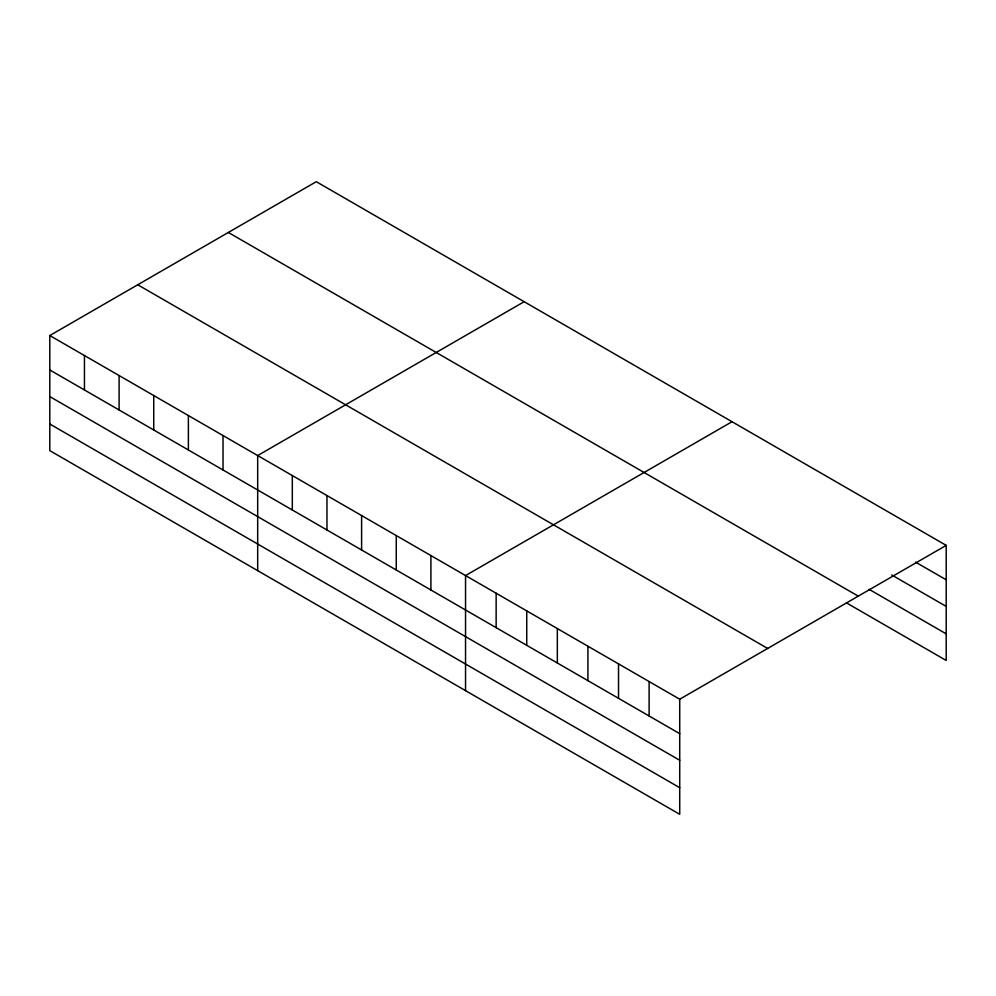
<?xml version="1.0" encoding="UTF-8"?>
<svg xmlns="http://www.w3.org/2000/svg" width="996" height="996" viewBox="0 0 996 996"><rect width="100%" height="100%" fill="white"/><g stroke="black" fill="none" stroke-linecap="round" stroke-linejoin="round"><path stroke-width="1.49" d="M679.72 760.272L679.72 699.217L49.8 335.54L49.8 450.628L679.72 814.305L679.72 760.272L49.8 396.582M846.426 602.854L946.2 660.46L946.2 545.372L316.28 181.695L49.8 335.54M524.157 301.701L257.678 455.558L257.678 570.646M732.023 421.719L465.543 575.576L465.543 690.664M679.72 699.217L946.2 545.372M915.598 562.142L946.2 579.797M891.657 574.929L946.2 606.415M869.047 589.296L946.2 633.842M228.345 232.466L858.266 596.143M137.734 284.769L767.655 648.446M49.8 369.964L679.72 733.654M49.8 424.01L679.72 787.687M649.118 681.563L649.118 715.987M618.528 663.896L618.528 698.321M587.926 646.23L587.926 680.654M557.337 628.563L557.337 662.987M526.735 610.897L526.735 645.333M496.145 593.23L496.145 627.667M430.907 555.569L430.907 589.993M396.259 535.562L396.259 569.998M361.61 515.567L361.61 549.991M326.962 495.56L326.962 529.984M292.314 475.553L292.314 509.989M223.029 435.551L223.029 469.988M188.381 415.556L188.381 449.98M153.733 395.549L153.733 429.973M119.097 375.542L119.097 409.979M84.448 355.547L84.448 389.971"/></g></svg>
